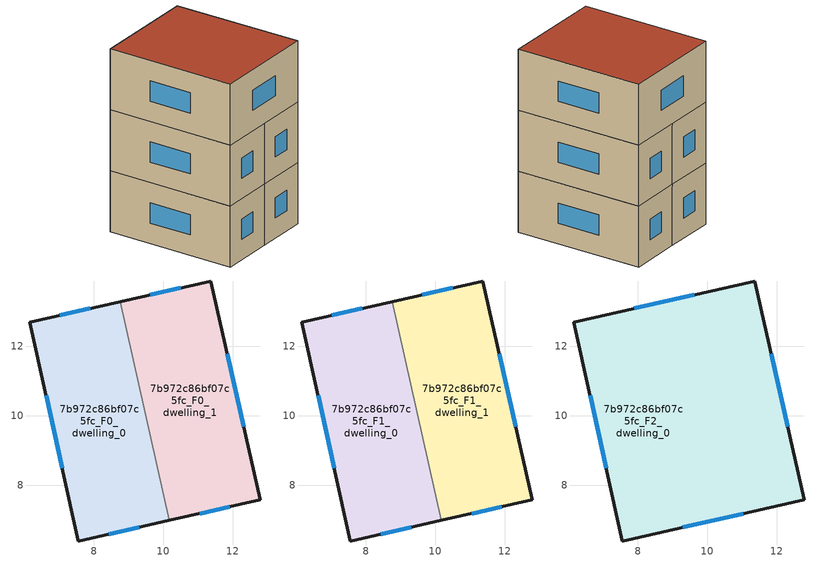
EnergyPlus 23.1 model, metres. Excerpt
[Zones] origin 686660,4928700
7b972c86bf07c5fc_F0_dwelling_0
 floor ground (EU_floor_Construction): 8.76,13.28 10.17,6.99 7.55,6.39 6.16,12.69 z0
 wall outside (EU_wall_Construction): 8.76,13.28 6.16,12.69 7.55,6.39 10.17,6.99 z0:3
 wall to 7b972c86bf07c5fc_F0_dwelling_1 (EU_wall_Construction): 10.17,6.99 8.76,13.28 z0:3
 window (EU_Window_Construction): 8.43,6.59 9.3,6.79 / 6.62,10.59 7.09,8.49 / 7.89,13.09 7.03,12.89 z1:2
7b972c86bf07c5fc_F0_dwelling_1
 floor ground (EU_floor_Construction): 11.36,13.87 12.78,7.57 10.17,6.99 8.76,13.28 z0
 wall outside (EU_wall_Construction): 10.17,6.99 12.78,7.57 11.36,13.87 8.76,13.28 z0:3
 window (EU_Window_Construction): 10.49,13.68 9.62,13.48 / 12.31,9.67 11.83,11.77 / 11.04,7.18 11.91,7.38 z1:2
7b972c86bf07c5fc_F1_dwelling_0
 floor to 7b972c86bf07c5fc_F0_dwelling_0 (EU_floor_Construction): 8.75,13.28 10.17,6.99 7.55,6.39 6.16,12.69 z3
 wall outside (EU_wall_Construction): 8.76,13.28 6.16,12.69 7.55,6.39 10.17,6.99 z3:6
 wall to 7b972c86bf07c5fc_F1_dwelling_1 (EU_wall_Construction): 10.17,6.99 8.76,13.28 z3:6
 window (EU_Window_Construction): 8.43,6.59 9.3,6.79 / 6.62,10.59 7.09,8.49 / 7.89,13.09 7.03,12.89 z4:5
7b972c86bf07c5fc_F1_dwelling_1
 floor to 7b972c86bf07c5fc_F0_dwelling_1 (EU_floor_Construction): 11.36,13.87 12.78,7.57 10.17,6.99 8.75,13.28 z3
 wall outside (EU_wall_Construction): 10.17,6.99 12.78,7.57 11.36,13.87 8.76,13.28 z3:6
 window (EU_Window_Construction): 10.49,13.68 9.62,13.48 / 12.31,9.67 11.83,11.77 / 11.04,7.18 11.91,7.38 z4:5
7b972c86bf07c5fc_F2_dwelling_0
 floor to 7b972c86bf07c5fc_F1_dwelling_0 (EU_floor_Construction): 8.76,13.28 10.17,6.99 7.55,6.39 6.16,12.69 z6
 floor to 7b972c86bf07c5fc_F1_dwelling_1 (EU_floor_Construction): 11.36,13.87 12.78,7.57 10.17,6.99 8.76,13.28 z6
 wall outside (EU_wall_Construction): 11.36,13.87 6.16,12.69 7.55,6.39 12.78,7.57 11.36,13.87 z6:9
 window (EU_Window_Construction): 9.63,13.48 7.89,13.09 / 12.31,9.67 11.83,11.77 / 9.29,6.79 11.04,7.18 / 6.62,10.59 7.09,8.49 z7:8
 roof outside (EU_roof_Construction): 12.78,7.57 11.36,13.87 6.16,12.69 7.55,6.39 z9
[Building]
EU S2 Campaign: North Axis=0; Terrain=City; Solar Distribution=FullExterior
[Site:Location]
Bologna: Latitude=44.5; Longitude=11.25; Time Zone=1; Elevation=37
[SizingPeriod:WeatherFileDays]
AnnualSizingPeriod: Begin Month=1; Begin Day of Month=1; End Month=12; End Day of Month=31; Day of Week for Start Day=Monday; Use Weather File Daylight Saving Period=No; Use Weather File Rain and Snow Indicators=No
[MATERIAL]
EU_InternalMass_Material: Roughness=MediumRough; Thickness=0.1; Conductivity=1; Density=1800; Specific Heat=900; Thermal Absorptance=0.9; Solar Absorptance=0.7; Visible Absorptance=0.7
[MATERIAL:NOMASS] Roughness=MediumRough; Thermal Absorptance=0.9; Solar Absorptance=0.7; Visible Absorptance=0.7
Name | Thermal Resistance
EU_wall_NoMass | 0.937881
EU_roof_NoMass | 0.548572
EU_floor_NoMass | 0.71348
[WINDOWMATERIAL:SIMPLEGLAZINGSYSTEM]
EU_Window_SimpleGlazing: UFactor=4.25633; Solar Heat Gain Coefficient=0.85; Visible Transmittance=0.85
[CONSTRUCTION]
EU_wall_Construction: EU_wall_NoMass
EU_roof_Construction: EU_roof_NoMass
EU_floor_Construction: EU_floor_NoMass
EU_InternalMass_Construction: EU_InternalMass_Material
EU_Window_Construction: EU_Window_SimpleGlazing
[ZONE] Type=1; Multiplier=1; Ceiling Height=autocalculate; Floor Area=autocalculate; Part of Total Floor Area=Yes
Name | Volume
7b972c86bf07c5fc_F0_dwelling_0 | 51.7771
7b972c86bf07c5fc_F1_dwelling_0 | 51.7778
7b972c86bf07c5fc_F2_dwelling_0 | 103.536
7b972c86bf07c5fc_F0_dwelling_1 | 51.7625
7b972c86bf07c5fc_F1_dwelling_1 | 51.7617
[INTERNALMASS] Construction=EU_InternalMass_Construction
Name | Zone or ZoneList | Surface Area
7b972c86bf07c5fc_F0_dwelling_0_EU_InternalMass | 7b972c86bf07c5fc_F0_dwelling_0 | 17.259
7b972c86bf07c5fc_F0_dwelling_1_EU_InternalMass | 7b972c86bf07c5fc_F0_dwelling_1 | 17.2538
7b972c86bf07c5fc_F1_dwelling_0_EU_InternalMass | 7b972c86bf07c5fc_F1_dwelling_0 | 17.259
7b972c86bf07c5fc_F1_dwelling_1_EU_InternalMass | 7b972c86bf07c5fc_F1_dwelling_1 | 17.2538
7b972c86bf07c5fc_F2_dwelling_0_EU_InternalMass | 7b972c86bf07c5fc_F2_dwelling_0 | 34.5124
[OTHEREQUIPMENT] Fuel Type=Electricity; Design Level Calculation Method=Watts/Area; Power per Zone Floor Area=1; Fraction Latent=0; Fraction Radiant=0; Fraction Lost=0; Carbon Dioxide Generation Rate=0; EndUse Subcategory=EU_Step8_InternalGains
Name | Zone or ZoneList or Space or SpaceList | Schedule
EU_Step8_InternalGain_7b972c86bf07c5fc_F0_dwelling_0_f000 | 7b972c86bf07c5fc_F0_dwelling_0 | EU_Step8_GainSchedule_7b972c86bf07c5fc_F0_dwelling_0_f000
EU_Step8_InternalGain_7b972c86bf07c5fc_F0_dwelling_1_f000 | 7b972c86bf07c5fc_F0_dwelling_1 | EU_Step8_GainSchedule_7b972c86bf07c5fc_F0_dwelling_1_f000
EU_Step8_InternalGain_7b972c86bf07c5fc_F1_dwelling_0_f000 | 7b972c86bf07c5fc_F1_dwelling_0 | EU_Step8_GainSchedule_7b972c86bf07c5fc_F1_dwelling_0_f000
EU_Step8_InternalGain_7b972c86bf07c5fc_F1_dwelling_1_f000 | 7b972c86bf07c5fc_F1_dwelling_1 | EU_Step8_GainSchedule_7b972c86bf07c5fc_F1_dwelling_1_f000
EU_Step8_InternalGain_7b972c86bf07c5fc_F2_dwelling_0_f000 | 7b972c86bf07c5fc_F2_dwelling_0 | EU_Step8_GainSchedule_7b972c86bf07c5fc_F2_dwelling_0_f000
[ZONEVENTILATION:DESIGNFLOWRATE] Schedule=EU_AlwaysOn; Design Flow Rate Calculation Method=AirChanges/Hour; Air Changes per Hour=0.687892; Ventilation Type=Natural; Fan Pressure Rise=0; Fan Total Efficiency=1; Constant Term Coefficient=1; Temperature Term Coefficient=0; Velocity Term Coefficient=0; Velocity Squared Term Coefficient=0; Minimum Indoor Temperature=-100; Maximum Indoor Temperature=100; Delta Temperature=-100; Minimum Outdoor Temperature=-100; Maximum Outdoor Temperature=100; Maximum Wind Speed=40
Name | Zone or ZoneList or Space or SpaceList
EU_ConstantAir_7b972c86bf07c5fc_F0_dwelling_0 | 7b972c86bf07c5fc_F0_dwelling_0
EU_ConstantAir_7b972c86bf07c5fc_F0_dwelling_1 | 7b972c86bf07c5fc_F0_dwelling_1
EU_ConstantAir_7b972c86bf07c5fc_F1_dwelling_0 | 7b972c86bf07c5fc_F1_dwelling_0
EU_ConstantAir_7b972c86bf07c5fc_F1_dwelling_1 | 7b972c86bf07c5fc_F1_dwelling_1
EU_ConstantAir_7b972c86bf07c5fc_F2_dwelling_0 | 7b972c86bf07c5fc_F2_dwelling_0
[HVACTEMPLATE:THERMOSTAT] Constant Heating Setpoint=20; Constant Cooling Setpoint=50
EU_HeatOnly_7b972c86bf07c5fc_F0_dwelling_0; EU_HeatOnly_7b972c86bf07c5fc_F0_dwelling_1; EU_HeatOnly_7b972c86bf07c5fc_F1_dwelling_0; EU_HeatOnly_7b972c86bf07c5fc_F1_dwelling_1; EU_HeatOnly_7b972c86bf07c5fc_F2_dwelling_0
[HVACTEMPLATE:ZONE:IDEALLOADSAIRSYSTEM] System Availability Schedule=EU_AlwaysOn; Maximum Heating Supply Air Temperature=50; Minimum Cooling Supply Air Temperature=13; Maximum Heating Supply Air Humidity Ratio=0.0156; Minimum Cooling Supply Air Humidity Ratio=0.0077; Heating Limit=NoLimit; Cooling Limit=NoLimit; Heating Availability Schedule=EU_AlwaysOn; Cooling Availability Schedule=EU_CoolingOff; Dehumidification Control Type=ConstantSensibleHeatRatio; Cooling Sensible Heat Ratio=0.7; Dehumidification Setpoint=60; Humidification Control Type=None; Humidification Setpoint=30; Outdoor Air Method=None; Outdoor Air Flow Rate per Person=0.00944; Outdoor Air Flow Rate per Zone Floor Area=0; Outdoor Air Flow Rate per Zone=0; Demand Controlled Ventilation Type=None; Outdoor Air Economizer Type=NoEconomizer; Heat Recovery Type=None; Sensible Heat Recovery Effectiveness=0.7; Latent Heat Recovery Effectiveness=0.65
Name | Template Thermostat
7b972c86bf07c5fc_F0_dwelling_0 | EU_HeatOnly_7b972c86bf07c5fc_F0_dwelling_0
7b972c86bf07c5fc_F0_dwelling_1 | EU_HeatOnly_7b972c86bf07c5fc_F0_dwelling_1
7b972c86bf07c5fc_F1_dwelling_0 | EU_HeatOnly_7b972c86bf07c5fc_F1_dwelling_0
7b972c86bf07c5fc_F1_dwelling_1 | EU_HeatOnly_7b972c86bf07c5fc_F1_dwelling_1
7b972c86bf07c5fc_F2_dwelling_0 | EU_HeatOnly_7b972c86bf07c5fc_F2_dwelling_0
[SIZING:ZONE] Zone Cooling Design Supply Air Temperature Input Method=SupplyAirTemperature; Zone Cooling Design Supply Air Temperature=13; Zone Heating Design Supply Air Temperature Input Method=SupplyAirTemperature; Zone Heating Design Supply Air Temperature=50; Zone Cooling Design Supply Air Humidity Ratio=0.008; Zone Heating Design Supply Air Humidity Ratio=0.008; Cooling Design Air Flow Method=DesignDay; Cooling Design Air Flow Rate=0; Cooling Minimum Air Flow per Zone Floor Area=0.000762; Cooling Minimum Air Flow=0; Cooling Minimum Air Flow Fraction=0.2; Heating Design Air Flow Method=DesignDay; Heating Design Air Flow Rate=0; Heating Maximum Air Flow per Zone Floor Area=0.002032; Heating Maximum Air Flow=0.141576; Heating Maximum Air Flow Fraction=0.3; Account for Dedicated Outdoor Air System=No; Dedicated Outdoor Air System Control Strategy=NeutralSupplyAir; Dedicated Outdoor Air Low Setpoint Temperature for Design=autosize; Dedicated Outdoor Air High Setpoint Temperature for Design=autosize; Zone Load Sizing Method=Sensible Load Only No Latent Load; Zone Latent Cooling Design Supply Air Humidity Ratio Input Method=HumidityRatioDifference; Zone Cooling Design Supply Air Humidity Ratio Difference=0.005; Zone Latent Heating Design Supply Air Humidity Ratio Input Method=HumidityRatioDifference; Zone Humidification Design Supply Air Humidity Ratio Difference=0.005
7b972c86bf07c5fc_F0_dwelling_0; 7b972c86bf07c5fc_F0_dwelling_1; 7b972c86bf07c5fc_F1_dwelling_0; 7b972c86bf07c5fc_F1_dwelling_1; 7b972c86bf07c5fc_F2_dwelling_0
[SCHEDULE:CONSTANT]
Name | Hourly Value
EU_AlwaysOn | 1
EU_CoolingOff | 0
[SCHEDULE:FILE] Column Number=1; Rows to Skip at Top=0; Number of Hours of Data=8760; Column Separator=Comma; Interpolate to Timestep=No; Minutes per Item=60; Adjust Schedule for Daylight Savings=Yes
Name | File
EU_Step8_GainSchedule_7b972c86bf07c5fc_F0_dwelling_0_f000 | ../../schedules/7b972c86bf07c5fc/7b972c86bf07c5fc_F0_dwelling_0_f000_gain.csv
EU_Step8_GainSchedule_7b972c86bf07c5fc_F0_dwelling_1_f000 | ../../schedules/7b972c86bf07c5fc/7b972c86bf07c5fc_F0_dwelling_1_f000_gain.csv
EU_Step8_GainSchedule_7b972c86bf07c5fc_F1_dwelling_0_f000 | ../../schedules/7b972c86bf07c5fc/7b972c86bf07c5fc_F1_dwelling_0_f000_gain.csv
EU_Step8_GainSchedule_7b972c86bf07c5fc_F1_dwelling_1_f000 | ../../schedules/7b972c86bf07c5fc/7b972c86bf07c5fc_F1_dwelling_1_f000_gain.csv
EU_Step8_GainSchedule_7b972c86bf07c5fc_F2_dwelling_0_f000 | ../../schedules/7b972c86bf07c5fc/7b972c86bf07c5fc_F2_dwelling_0_f000_gain.csv
